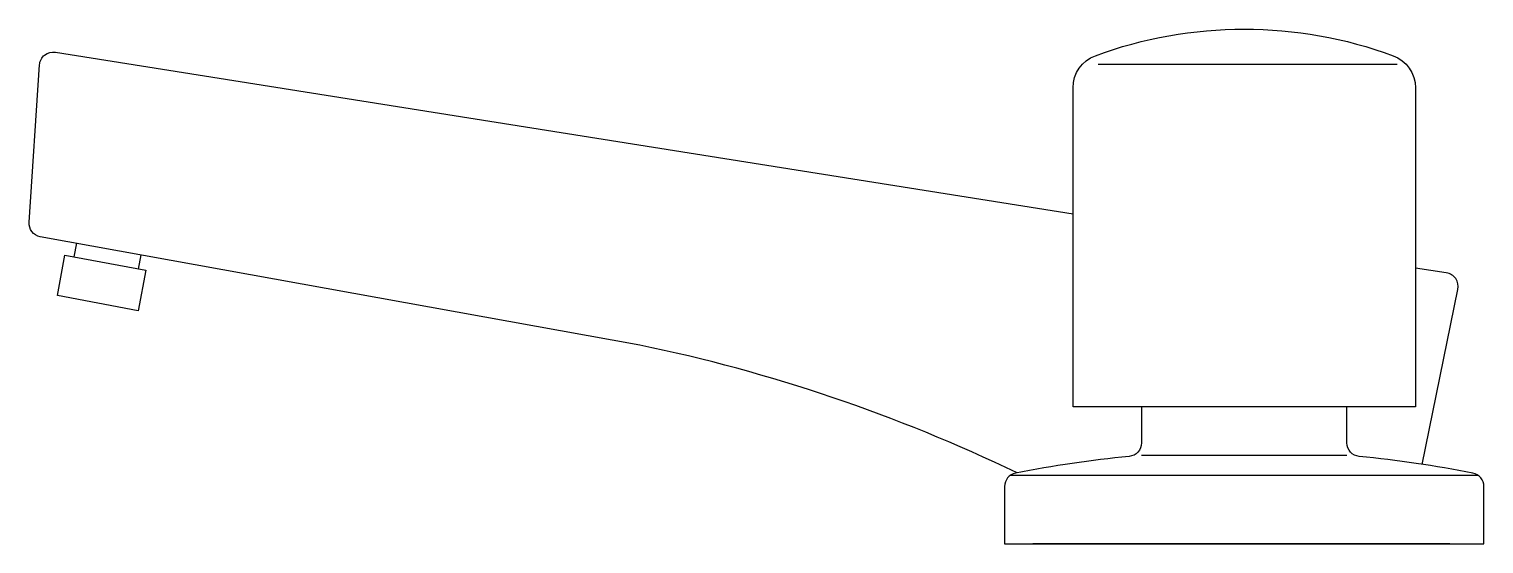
# Model space of a CAD drawing. Header units: millimetres. Extents: x -2995.133 to -2994.921, y 2927.628 to 2927.703.
import ezdxf

# ---------------------------------------------------------------- set-up
doc = ezdxf.new("R2010")
doc.units = ezdxf.units.MM
doc.header["$LTSCALE"] = 10
doc.layers.add('banheiro_acessórios', color=2, linetype='Continuous')

msp = doc.modelspace()

# ---------------------------------------------------------------- linework, layer by layer
at = {"layer": 'banheiro_acessórios', "color": 1}
for p, q in [((-2994.93326, 2927.69759), (-2994.97689, 2927.69759)), ((-2995.12642, 2927.6695), (-2995.12604, 2927.6715)), ((-2995.11701, 2927.66774), (-2995.11663, 2927.6698)), ((-2994.94057, 2927.64052), (-2994.97057, 2927.64052))]:
    msp.add_line(p, q, dxfattribs=at)
at = {"layer": 'banheiro_acessórios'}
for p, q in [((-2994.92142, 2927.63759), (-2994.98972, 2927.63759)), ((-2994.92557, 2927.62759), (-2994.98643, 2927.62759))]:
    msp.add_line(p, q, dxfattribs=at)
msp.add_lwpolyline([(-2994.97731, 2927.6989, -0.178539), (-2994.93384, 2927.6989, -0.31412), (-2994.93057, 2927.69421), (-2994.93057, 2927.64759), (-2994.98057, 2927.64759), (-2994.98057, 2927.69421, -0.31412)], format="xyb", close=True, dxfattribs=at)
for points in [[(-2994.98875, 2927.63796, 0.061454), (-2995.04384, 2927.65663), (-2995.13137, 2927.67246, -0.379691), (-2995.133, 2927.67456), (-2995.13148, 2927.69756, -0.441321), (-2995.12917, 2927.69941), (-2994.98057, 2927.67581)], [(-2994.92958, 2927.63921), (-2994.92436, 2927.66477, 0.437509), (-2994.92607, 2927.66716), (-2994.93055, 2927.66787)], [(-2994.97057, 2927.64759), (-2994.97057, 2927.64235, -0.385936), (-2994.97238, 2927.64036, 0.024285), (-2994.98896, 2927.63792, 0.358293), (-2994.99057, 2927.63596), (-2994.99057, 2927.62759), (-2994.92057, 2927.62759), (-2994.92057, 2927.63596, 0.358293), (-2994.92219, 2927.63792, 0.024285), (-2994.93877, 2927.64036, -0.385936), (-2994.94057, 2927.64235), (-2994.94057, 2927.64759)]]:
    msp.add_lwpolyline(points, format="xyb", dxfattribs=at)
at = {"layer": 'banheiro_acessórios', "color": 1}
msp.add_lwpolyline([(-2995.12887, 2927.66386), (-2995.12776, 2927.66975), (-2995.11597, 2927.66755), (-2995.11707, 2927.66165)], close=True, dxfattribs=at)

doc.saveas('drawing.dxf')
